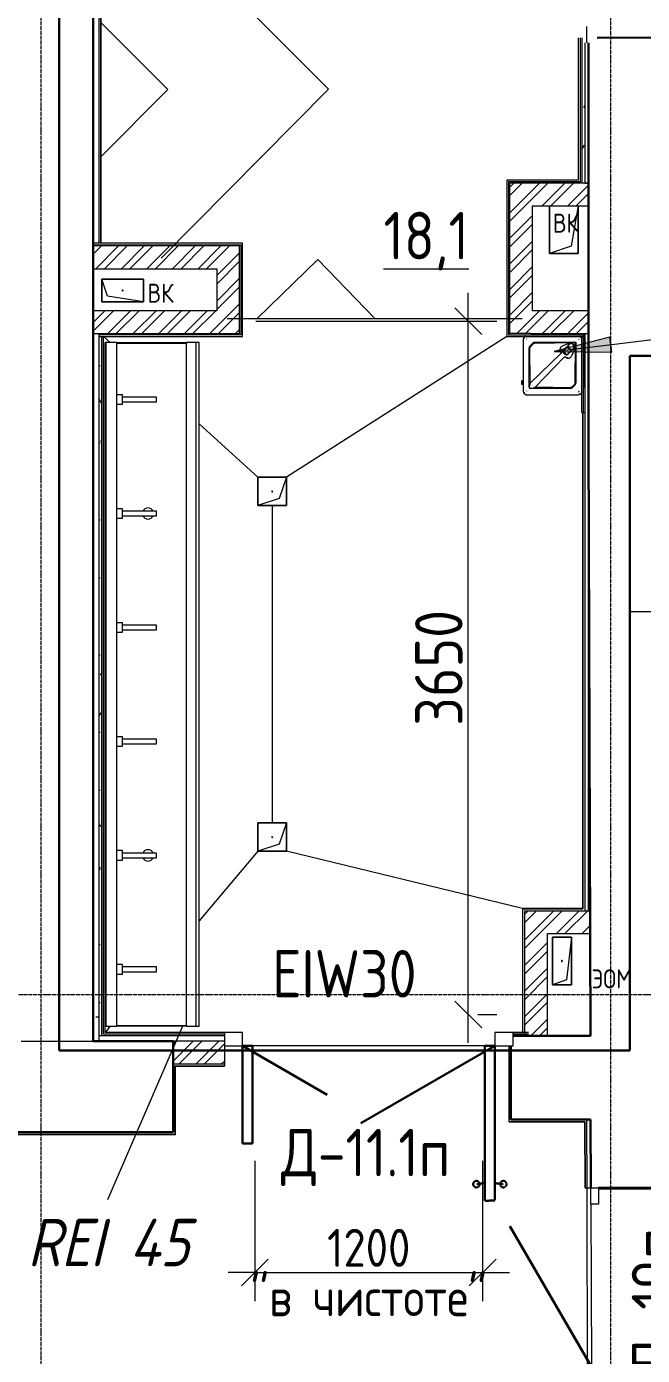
# Model space of a CAD drawing. Header units: millimetres. Extents: x -11345 to 411485, y -9810 to 73012.
# Drawn here: x 77826 to 81071, y 11044 to 18041 of the extents above; entities that cross this region are included whole.
import ezdxf

# ---------------------------------------------------------------- set-up
doc = ezdxf.new("R2010")
doc.units = ezdxf.units.MM
doc.linetypes.add('ADSK_Линия сетки', pattern=[25, 20, -2.5, 0, -2.5])
doc.linetypes.add('ADSK_Штриховая_ш3 п1_5', pattern=[4.5, 3, -1.5])
for name, color, linetype, lineweight in [('Аннотация', 7, 'Continuous', 18), ('Двери', 7, 'Continuous', 9), ('Марки дверей', 7, 'Continuous', 20), ('Марки помещений', 7, 'Continuous', 20), ('Обобщенные модели', 7, 'Continuous', 18), ('Оси', 253, 'Continuous', 9), ('Перекрытие', 7, 'Continuous', 9), ('Размеры', 7, 'Continuous', 5), ('Сантехника', 7, 'Continuous', 18), ('Стены внутренние', 7, 'Continuous', 18), ('Стены несущие', 7, 'Continuous', 30), ('Стены отделка', 7, 'Continuous', 30), ('Стены штриховка', 7, 'Continuous', 9)]:
    doc.layers.add(name, color=color, linetype=linetype, lineweight=lineweight)
doc.layers.add('Линии', color=7, linetype='Continuous', lineweight=9, true_color=0x00a600)
doc.styles.add('GOST Common_2', font='GOST_Common.ttf', dxfattribs={"width": 0.9, "height": 250})
doc.styles.add('GOST Common_3', font='GOST_Common.ttf', dxfattribs={"width": 0.9, "height": 250})
doc.styles.add('GOST Common_5', font='GOST_Common.ttf', dxfattribs={"width": 0.9, "height": 100})
doc.styles.add('GOST Common_7', font='GOST_Common.ttf', dxfattribs={"width": 0.9, "height": 200})
doc.dimstyles.new('ADSK_Основной_2_5_мм', dxfattribs={"dimscale": 304.8, "dimtxt": 251.428749, "dimasz": 0.463911, "dimexe": 0.492126, "dimexo": 0.492126, "dimgap": 0.098425, "dimtad": 1, "dimrnd": 0.01, "dimdsep": 46, "dimtxsty": 'GOST Common_3', "dimblk1": 'OBLIQUE', "dimblk2": 'OBLIQUE', "dimsah": 1, "dimcen": 0.09, "dimdle": 0.492126, "dimazin": 2, "dimtfac": 1, "dimtdec": 4, "dimtix": 1, "dimtmove": 0, "dimatfit": 3, "dimfxl": 1, "dimtvp": 1, "dimtolj": 1, "dimtzin": 0, "dimlwd": 20, "dimlwe": 20, "dimarcsym": 2})
doc.dimstyles.new('ADSK_Основной_2_мм', dxfattribs={"dimscale": 304.8, "dimtxt": 201.142999, "dimasz": 0.463911, "dimexe": 0.492126, "dimexo": 0.492126, "dimgap": 0.098425, "dimtad": 1, "dimrnd": 0.01, "dimdsep": 46, "dimtxsty": 'GOST Common_7', "dimblk1": 'OBLIQUE', "dimblk2": 'OBLIQUE', "dimsah": 1, "dimcen": 0.09, "dimdle": 0.492126, "dimazin": 2, "dimtfac": 1, "dimtdec": 4, "dimtix": 1, "dimtmove": 0, "dimatfit": 3, "dimfxl": 1, "dimtvp": 1, "dimtolj": 1, "dimtzin": 0, "dimlwd": 20, "dimlwe": 20, "dimarcsym": 2})
pattern_1 = [(0, (32053.86, 0), (406.4, 101.6), [33.528, -271.272, 33.528, -271.272, -1625.6]), (0, (32053.86, 0), (406.4, 101.6), [-609.6, 33.528, -576.072, 33.528, -271.272, -711.2]), (0, (32053.86, 0), (406.4, 101.6), [-1524, 33.528, -169.672, 33.528, -474.472]), (120, (32206.26, 50.8), (-291.18818, 301.15272), [33.528, -271.272, 33.528, -271.272, -1625.6]), (120, (32206.26, 50.8), (-291.18818, 301.15272), [-609.6, 33.528, -576.072, 33.528, -271.272, -711.2]), (120, (32206.26, 50.8), (-291.18818, 301.15272), [-1524, 33.528, -169.672, 33.528, -474.472]), (240, (32257.06, 254), (-115.21182, -402.75272), [33.528, -271.272, 33.528, -271.272, -1625.6]), (240, (32257.06, 254), (-115.21182, -402.75272), [-609.6, 33.528, -576.072, 33.528, -271.272, -711.2]), (240, (32257.06, 254), (-115.21182, -402.75272), [-1524, 33.528, -169.672, 33.528, -474.472])]

# ---------------------------------------------------------------- blocks, each defined once
blk = doc.blocks.new('АС_Дверь_Однопольная_Алюминиевая - 1030х2200 алюм ост с мат_плёнкой Д19п-6540856-План 1-го этажа')
at = {"layer": 'Двери'}
for p, q in [((-390, -180), (-303, -180)), ((-390, -220), (-390, -180)), ((-303, -180), (-303, -220)), ((553, -180), (640, -180)), ((553, -220), (553, -180)), ((640, -180), (640, -220)), ((-303, -220), (-390, -220)), ((640, -220), (553, -220))]:
    blk.add_line(p, q, dxfattribs=at)
at = {"layer": 'Двери', "lineweight": 30}
blk.add_line((553, -220), (-188.3, -648), dxfattribs=at)
blk = doc.blocks.new('GM_Отверстие прямоугольное _в плите_ - Отверстие-1433290-План 1-го этажа')
at = {"layer": 'Обобщенные модели'}
for p, q in [((-60, -110), (-60, 110)), ((-60, 110), (60, 110)), ((60, 110), (-60, 110)), ((-60, 110), (-60, -110)), ((-60, -110), (-30, 80)), ((-30, 80), (60, 110)), ((60, 110), (60, -110)), ((60, -110), (60, 110)), ((60, -110), (-60, -110)), ((-60, -110), (60, -110))]:
    blk.add_line(p, q, dxfattribs=at)
for start, end in [(360, 180), (180, 360), (60, 165), (300, 360), (195, 270)]:
    blk.add_arc((0, 0), 2.5, start, end, dxfattribs=at)
blk = doc.blocks.new('grent_umyvalnik_6-sekcionnyy_podvesnoy_i_na_stoyke - На стойке-6550191-План 1-го этажа')
at = {"layer": 'Сантехника'}
for p, q in [((-1800, 0), (1800, 0)), ((1800, -5), (1800, 0)), ((-1800, 0), (-1800, -5)), ((-1800, -5), (1800, -5)), ((-1800, -5), (-1800, -59.7)), ((-1800, -59.7), (-1800, -61)), ((-1800, -61), (-1795, -61)), ((-1800, -71.9), (-1800, -61)), ((-1795, -61), (-1800, -61)), ((-1795, -61), (1795, -61)), ((-1795, -61), (-1795, -62.4)), ((-1795, -61), (-1795, -71.9)), ((-1525, -61), (-1525, -91)), ((-1475, -91), (-1475, -61)), ((-925, -61), (-925, -91)), ((-875, -91), (-875, -61)), ((-325, -61), (-325, -91)), ((-275, -91), (-275, -61)), ((275, -61), (275, -91)), ((325, -91), (325, -61)), ((875, -61), (875, -91)), ((925, -91), (925, -61)), ((1475, -61), (1475, -91)), ((1525, -91), (1525, -61)), ((1795, -61), (1800, -61)), ((1800, -61), (1795, -61)), ((1795, -62.4), (1795, -61)), ((1795, -71.9), (1795, -61)), ((1800, -59.7), (1800, -5)), ((1800, -61), (1800, -59.7)), ((1800, -61), (1800, -71.9)), ((-1800, -429), (-1800, -71.9)), ((-1800, -71.9), (-1795, -71.9)), ((-1795, -71.9), (-1795, -429)), ((-1525, -91), (-1475, -91)), ((-1512.5, -91), (-1512.5, -271)), ((-1487.5, -271), (-1487.5, -91)), ((-925, -91), (-875, -91)), ((-912.5, -91), (-912.5, -271)), ((-887.5, -271), (-887.5, -91)), ((-325, -91), (-275, -91)), ((-312.5, -91), (-312.5, -271)), ((-287.5, -271), (-287.5, -91)), ((275, -91), (325, -91)), ((287.5, -91), (287.5, -271)), ((312.5, -271), (312.5, -91)), ((875, -91), (925, -91)), ((887.5, -91), (887.5, -271)), ((912.5, -271), (912.5, -91)), ((1475, -91), (1525, -91)), ((1487.5, -91), (1487.5, -271)), ((1512.5, -271), (1512.5, -91)), ((1795, -429), (1795, -71.9)), ((1795, -71.9), (1800, -71.9)), ((1800, -71.9), (1800, -429)), ((-1512.5, -271), (-1487.5, -271)), ((-912.5, -271), (-887.5, -271)), ((-312.5, -271), (-287.5, -271)), ((287.5, -271), (312.5, -271)), ((887.5, -271), (912.5, -271)), ((1487.5, -271), (1512.5, -271)), ((-1800, -429), (-1800, -479)), ((-1795, -429), (-1800, -429)), ((-1800, -479), (1800, -479)), ((-1800, -479), (-1800, -496)), ((-1795, -429), (1795, -429)), ((1800, -429), (1795, -429)), ((1800, -479), (1800, -429)), ((1800, -496), (1800, -479)), ((-1800, -496), (1800, -496))]:
    blk.add_line(p, q, dxfattribs=at)
for centre, start, end in [((-900, -226), 114.81717, 180), ((-900, -226), 0, 65.18283), ((900, -226), 114.81717, 180), ((900, -226), 0, 65.18283), ((-900, -226), 180, 245.18283), ((-900, -226), 294.81717, 360), ((900, -226), 180, 245.18283), ((900, -226), 294.81717, 360)]:
    blk.add_arc(centre, 30, start, end, dxfattribs=at)
blk = doc.blocks.new('GM_Отверстие прямоугольное _в плите_ - Отверстие-V49-План 1-го этажа')
at = {"layer": 'Обобщенные модели'}
for p, q in [((-75, -125), (-75, 125)), ((-75, 125), (75, 125)), ((75, 125), (-75, 125)), ((-75, 125), (-75, -125)), ((-75, -125), (-37.5, 87.5)), ((-37.5, 87.5), (75, 125)), ((75, 125), (75, -125)), ((75, -125), (75, 125))]:
    blk.add_line(p, q, dxfattribs=at)
for start, end in [(360, 180), (180, 360), (60, 165), (300, 360), (195, 270)]:
    blk.add_arc((0, 0), 2.5, start, end, dxfattribs=at)
blk = doc.blocks.new('GM_Отверстие прямоугольное _в плите_ - Отверстие-3906246-План 1-го этажа')
at = {"layer": 'Обобщенные модели'}
for p, q in [((-50, -125), (-50, 125)), ((-50, 125), (50, 125)), ((50, 125), (-50, 125)), ((-50, 125), (-50, -125)), ((-50, -125), (-25, 100)), ((-25, 100), (50, 125)), ((50, 125), (50, -125)), ((50, -125), (50, 125)), ((50, -125), (-50, -125)), ((-50, -125), (50, -125))]:
    blk.add_line(p, q, dxfattribs=at)
for start, end in [(360, 180), (180, 360), (60, 165), (300, 360), (195, 270)]:
    blk.add_arc((0, 0), 2.5, start, end, dxfattribs=at)
blk = doc.blocks.new('GM_Отверстие прямоугольное _в плите_ - Отверстие-1400855-План 1-го этажа')
at = {"layer": 'Обобщенные модели'}
for p, q in [((-75, -75), (-75, 75)), ((-75, 75), (75, 75)), ((75, 75), (-75, 75)), ((-75, 75), (-75, -75)), ((-37.5, 37.5), (75, 75)), ((75, 75), (75, -75)), ((75, -75), (75, 75)), ((-75, -75), (-37.5, 37.5)), ((75, -75), (-75, -75)), ((-75, -75), (75, -75))]:
    blk.add_line(p, q, dxfattribs=at)
for start, end in [(360, 180), (180, 360), (60, 165), (300, 360), (195, 270)]:
    blk.add_arc((0, 0), 2.5, start, end, dxfattribs=at)
blk = doc.blocks.new('Дверь-Alumark_двупольная с глухим окном_S70 - 1520х2200 _алюм_ост_ Д14п EI30-6427259-План 1-го этажа')
at = {"layer": 'Двери', "lineweight": 30}
for p, q in [((-540, 75), (165.8, 482.5)), ((790, 75), (344, 332.5))]:
    blk.add_line(p, q, dxfattribs=at)
at = {"layer": 'Двери'}
for p, q in [((-635, 75), (-635, 5)), ((-540, 75), (-635, 75)), ((-540, 5), (-540, 75)), ((790, 75), (790, 5)), ((885, 75), (790, 75)), ((885, 5), (885, 75)), ((-635, 5), (-540, 5)), ((790, 5), (885, 5))]:
    blk.add_line(p, q, dxfattribs=at)
blk = doc.blocks.new('Reece_Tap_Wolfen_Drinking-Fountain - 10 L_Stainless Steel-7189108-План 1-го этажа')
at = {"layer": 'Сантехника'}
for p, q in [((48393.7, 16471.2), (48393.7, 16203.2)), ((48412, 16474.4), (48412, 16476.1)), ((48412.1, 16476.9), (48413.3, 16476.9)), ((48428.6, 16438.5), (48444.8, 16454.7)), ((48432, 16435.3), (48448, 16451.7)), ((48454.7, 16458.8), (48670.1, 16458.8)), ((48454.8, 16454.7), (48668.3, 16456.9)), ((48631.9, 16452.8), (48598.5, 16437.8)), ((48624, 16434.6), (48633, 16443.5)), ((48629.4, 16431.1), (48632.9, 16446.9)), ((48634, 16448.1), (48630.5, 16432.3)), ((48634.2, 16448.5), (48633.1, 16447.4)), ((48650.2, 16453), (48634.6, 16448.8)), ((48663.1, 16441.3), (48651.1, 16452.7)), ((48668.3, 16456.9), (48666.4, 16243.4)), ((48668.3, 16456.9), (48670.1, 16458.8)), ((48670.1, 16458.8), (48670.1, 16243.4)), ((48685.9, 16473.9), (48685.9, 16471.8)), ((48700.3, 16487.2), (48688.4, 16487.2)), ((48694.1, 16487.2), (48700.3, 16487.2)), ((48424.5, 16223.8), (48424.5, 16428.6)), ((48431, 16242.7), (48429.3, 16428.6)), ((48592.2, 16399.1), (48431, 16242.7)), ((48456, 16221.7), (48610.3, 16381)), ((48604.8, 16416.5), (48601.9, 16413.6)), ((48602, 16413.7), (48605.1, 16416.3)), ((48614.4, 16425.1), (48622.5, 16433.1)), ((48623.9, 16391.6), (48626.9, 16394.6)), ((48626.7, 16394.8), (48624, 16391.7)), ((48626.8, 16378), (48626.8, 16380)), ((48641.7, 16418.8), (48629.7, 16430.2)), ((48630.8, 16431.4), (48642.8, 16419.9)), ((48633.2, 16401.5), (48638.7, 16406.9)), ((48634.8, 16402.8), (48642.7, 16410.1)), ((48638.5, 16406.5), (48635, 16403)), ((48643.7, 16411.9), (48635.6, 16403.9)), ((48658.2, 16422.7), (48642.6, 16418.5)), ((48650, 16417.4), (48642.9, 16410.4)), ((48649.1, 16416.8), (48643.5, 16411.2)), ((48643.5, 16411.2), (48649.1, 16416.8)), ((48643.7, 16419.7), (48659.3, 16423.9)), ((48653.3, 16421.4), (48645.2, 16413.4)), ((48649.1, 16387.1), (48664.1, 16420.5)), ((48650.2, 16417.7), (48658.2, 16426.3)), ((48658.6, 16423), (48659.7, 16424.1)), ((48659.9, 16424.6), (48663.4, 16440.4)), ((48431, 16242.7), (48426.1, 16230.5)), ((48663.4, 16236.2), (48649.4, 16222.6)), ((48666, 16233.5), (48652.1, 16219.6)), ((48412, 16201.2), (48412, 16202.8)), ((48414.7, 16182.2), (48682.7, 16182.2)), ((48425.7, 16224.9), (48424.3, 16223.5)), ((48424.5, 16223.7), (48425.7, 16224.9)), ((48425.7, 16227.4), (48425.7, 16223.8)), ((48642.2, 16215.5), (48432.7, 16215.5)), ((48432.8, 16216.7), (48440.7, 16216.7)), ((48443.8, 16217.1), (48456, 16221.7)), ((48642.4, 16219.8), (48456, 16221.7)), ((48682.7, 16182.2), (48682.9, 16182.2)), ((48682.9, 16200.2), (48684.8, 16200.2)), ((48683.6, 16197.4), (48684.8, 16197.4)), ((48685.9, 16198.8), (48685.9, 16197.4)), ((48688.4, 16187.2), (48700.3, 16187.2)), ((48692.2, 16187.2), (48694.1, 16187.2)), ((48694.4, 16187.2), (48700.3, 16187.2))]:
    blk.add_line(p, q, dxfattribs=at)
at = {"layer": 'Сантехника', "lineweight": 9}
for p, q in [((48386.8, 16255.8), (48386.2, 16256.4)), ((48386.2, 16236.9), (48386.8, 16237.5)), ((48387.4, 16256.4), (48386.8, 16255.8)), ((48386.8, 16237.5), (48387.4, 16236.9)), ((48388, 16255.8), (48387.4, 16256.4)), ((48387.4, 16236.9), (48388, 16237.5)), ((48388.6, 16256.4), (48388, 16255.8)), ((48388, 16237.5), (48388.6, 16236.9)), ((48389.2, 16255.8), (48388.6, 16256.4)), ((48388.6, 16236.9), (48389.2, 16237.5)), ((48389.8, 16256.4), (48389.2, 16255.8)), ((48389.2, 16237.5), (48389.8, 16236.9)), ((48390.4, 16255.8), (48389.8, 16256.4)), ((48389.8, 16236.9), (48390.4, 16237.5)), ((48391, 16256.4), (48390.4, 16255.8)), ((48390.4, 16237.5), (48391, 16236.9)), ((48391.6, 16255.8), (48391, 16256.4)), ((48391, 16236.9), (48391.6, 16237.5)), ((48392.2, 16256.4), (48391.6, 16255.8)), ((48391.6, 16237.5), (48392.2, 16236.9)), ((48392.8, 16255.8), (48392.2, 16256.4)), ((48392.2, 16236.9), (48392.8, 16237.5)), ((48393.4, 16256.4), (48392.8, 16255.8)), ((48392.8, 16237.5), (48393.4, 16236.9)), ((48394, 16255.8), (48393.4, 16256.4)), ((48393.4, 16236.9), (48394, 16237.5))]:
    blk.add_line(p, q, dxfattribs=at)
at = {"layer": 'Сантехника', "flags": 128}
for points in [[(48405, 16489.8), (48404.3, 16489.4), (48403.6, 16489), (48402.9, 16488.5), (48402.2, 16488), (48401.5, 16487.5), (48400.9, 16487), (48400.2, 16486.4), (48399.6, 16485.8), (48399.1, 16485.2), (48398.5, 16484.6), (48398, 16483.9), (48397.5, 16483.2), (48397, 16482.5), (48396.6, 16481.8), (48396.2, 16481.1), (48395.8, 16480.3), (48395.5, 16479.6), (48395.1, 16478.8), (48394.8, 16478), (48394.6, 16477.2), (48394.4, 16476.4), (48394.2, 16475.6), (48394, 16474.7), (48393.9, 16473.9), (48393.8, 16473.1), (48393.7, 16472.2), (48393.7, 16471.4), (48393.7, 16471.2)], [(48601.8, 16411.1), (48601.6, 16411.7), (48601.5, 16412.3), (48601.5, 16412.8), (48601.7, 16413.3), (48602, 16413.7)], [(48621.4, 16391.5), (48615.5, 16395.2), (48610.1, 16399.8), (48605.5, 16405.2), (48601.8, 16411.1)], [(48624, 16391.7), (48623.6, 16391.4), (48623.2, 16391.2), (48622.6, 16391.2), (48622, 16391.3), (48621.4, 16391.5)], [(48393.7, 16203.2), (48393.7, 16202.3), (48393.8, 16201.5), (48393.9, 16200.7), (48394, 16199.8), (48394.1, 16199), (48394.3, 16198.2), (48394.5, 16197.4), (48394.8, 16196.6), (48395.1, 16195.8), (48395.4, 16195), (48395.7, 16194.2), (48396.1, 16193.5), (48396.5, 16192.7), (48396.9, 16192), (48397.4, 16191.3), (48397.9, 16190.6), (48398.4, 16190), (48398.9, 16189.3), (48399.5, 16188.7), (48400.1, 16188.1), (48400.7, 16187.5), (48401.3, 16187), (48402, 16186.5), (48402.7, 16186), (48403.4, 16185.5), (48404.1, 16185.1), (48404.8, 16184.7), (48405.6, 16184.3), (48406.3, 16183.9), (48407.1, 16183.6), (48407.9, 16183.3), (48408.7, 16183.1), (48409.5, 16182.8), (48410.3, 16182.6), (48411.1, 16182.5), (48412, 16182.4), (48412.8, 16182.3), (48413.6, 16182.2), (48414.5, 16182.2), (48414.7, 16182.2)], [(48426.1, 16230.5), (48426, 16230.2), (48425.9, 16229.7), (48425.8, 16229.2), (48425.8, 16228.6), (48425.7, 16228), (48425.7, 16227.4)], [(48434.8, 16182.5), (48434.8, 16182.4), (48434.8, 16182.4), (48434.8, 16182.3), (48434.8, 16182.3), (48434.8, 16182.3), (48434.8, 16182.3), (48434.8, 16182.3), (48434.8, 16182.3), (48434.8, 16182.3), (48434.8, 16182.3), (48434.8, 16182.2), (48434.8, 16182.2), (48434.8, 16182.2), (48434.8, 16182.2), (48434.8, 16182.2), (48434.8, 16182.2), (48434.8, 16182.2), (48434.8, 16182.2), (48434.8, 16182.2), (48434.8, 16182.2), (48434.8, 16182.2), (48434.8, 16182.2), (48434.8, 16182.2), (48434.8, 16182.2), (48434.8, 16182.2), (48434.8, 16182.2)], [(48440.7, 16216.7), (48441.3, 16216.8), (48441.9, 16216.8), (48442.5, 16216.9), (48443, 16216.9), (48443.4, 16217), (48443.8, 16217.1)], [(48662.7, 16182.5), (48662.7, 16182.4), (48662.8, 16182.4), (48662.8, 16182.3), (48662.8, 16182.3), (48662.8, 16182.3), (48662.8, 16182.3), (48662.8, 16182.3), (48662.8, 16182.3), (48662.8, 16182.3), (48662.8, 16182.3), (48662.8, 16182.2), (48662.8, 16182.2), (48662.8, 16182.2), (48662.8, 16182.2), (48662.8, 16182.2), (48662.8, 16182.2), (48662.8, 16182.2), (48662.8, 16182.2), (48662.8, 16182.2), (48662.8, 16182.2), (48662.8, 16182.2), (48662.8, 16182.2), (48662.8, 16182.2), (48662.8, 16182.2), (48662.8, 16182.2), (48662.8, 16182.2)]]:
    blk.add_lwpolyline(points, dxfattribs=at)
at = {"layer": 'Сантехника'}
for centre, major_axis, ratio, start_param, end_param in [((48415, 16471.2), (0, 21), 0.999921, 0.894453, 1.570796), ((48415, 16471.2), (0, 21), 0.999921, 0.465261, 0.754767), ((48454.7, 16444.8), (0, 14), 0.999921, 0, 0.785398), ((48646.9, 16436.3), (-11.2, 10.6), 0.953727, 5.526599, 7.824429), ((48634.9, 16447.8), (-0.727, 0.687), 0.953727, 5.755114, 6.802312), ((48646.9, 16436.3), (-11.2, 10.6), 0.953727, 1.541244, 4.682836), ((48646.9, 16436.3), (-11.2, 10.6), 0.953727, 4.682836, 5.468234), ((48650.5, 16452.1), (-0.727, 0.687), 0.953727, 4.707917, 5.755114), ((48682.8, 16471.2), (0, 1), 0.999921, 4.974188, 5.497787), ((48682.9, 16471.2), (0, 1), 0.999921, 4.712389, 5.497787), ((48682.9, 16471.2), (0, 21), 0.999921, 5.594616, 5.817924), ((48682.9, 16471.2), (0, 21), 0.999921, 4.886753, 5.57487), ((48688.4, 16474.2), (0, 13), 0.999921, 5.343263, 5.45887), ((48700.3, 16474.2), (0, 13), 0.999921, 6.073007, 6.283185), ((48438.5, 16428.6), (0, 14), 0.999921, 0.785398, 1.570796), ((48607, 16414.4), (-2.14, 2.1), 0.67568, 6.213661, 7.396522), ((48628.5, 16418), (-22.9, 22.5), 0.67568, 1.113337, 2.004151), ((48383.5, 16656), (-232.8, 229), 0.67568, 3.072068, 3.129541), ((48625.1, 16435.7), (3.54, 3.54), 0.008884, 3.883516, 4.407115), ((48624.7, 16396.7), (-2.14, 2.1), 0.67568, 2.004151, 3.187013), ((48866.5, 16173), (-232.8, 229), 0.67568, 6.271133, 6.328605), ((48630.3, 16430.9), (-0.727, 0.687), 0.953727, 0.519126, 1.566324), ((48631.4, 16432), (-0.727, 0.687), 0.953727, 0.519126, 1.566324), ((48637.5, 16405.6), (2.2, 2.2), 0.008884, 5.157606, 6.283185), ((48635.8, 16417.4), (0, 10), 0.999921, 3.665191, 3.926991), ((48642.3, 16419.5), (-0.727, 0.687), 0.953727, 1.566324, 2.613521), ((48643.4, 16420.6), (-0.727, 0.687), 0.953727, 1.566324, 2.613521), ((48646.3, 16414), (3.54, 3.54), 0.008884, 2.365079, 3.141593), ((48646.3, 16414), (3.54, 3.54), 0.008884, 3.150478, 3.674076), ((48646.3, 16414), (2.83, 2.83), 0.008884, 2.584601, 3.087061), ((48646.3, 16414.5), (3.54, 3.54), 0.008884, 3.883516, 4.407115), ((48646.3, 16414), (2.83, 2.83), 0.008884, 2.082141, 2.333371), ((48646.3, 16414), (3.54, 3.54), 0.008884, 0.008885, 1.841481), ((48646.3, 16414), (2.83, 2.83), 0.008884, 0.072302, 1.830911), ((48646.3, 16414), (3.54, 3.54), 0.008884, 5.768471, 6.283185), ((48642.9, 16424.5), (0, 10), 0.999921, 3.926991, 4.18879), ((48659, 16424.8), (-0.71, 0.671), 0.953727, 2.613521, 3.660719), ((48662.5, 16440.6), (-0.727, 0.687), 0.953727, 3.660719, 4.707917), ((48656.1, 16243.4), (0, 14), 0.999921, 3.926991, 4.712389), ((48415, 16203.2), (0, 21), 0.999921, 1.570796, 1.643311), ((48415, 16203.2), (0, 21), 0.999921, 1.814033, 1.977197), ((48415, 16203.2), (0, 21), 0.999921, 2.013466, 2.303803), ((48409.5, 16200.2), (0, 13), 0.999921, 2.094395, 2.291942), ((48415, 16203.2), (0, 21), 0.999921, 2.443548, 3.128732), ((48432.7, 16223.8), (0, 8.25), 0.999921, 1.570796, 3.141593), ((48432.8, 16223.8), (0, 7.05), 0.999921, 1.570796, 3.141593), ((48642.2, 16229.5), (0, 14), 0.999921, 3.141593, 3.926991), ((48682.9, 16203.2), (0, 21), 0.999921, 3.141593, 3.275266), ((48682.8, 16203.2), (0, 1), 0.999921, 4.18879, 4.45059), ((48682.9, 16203.2), (0, 21), 0.999921, 3.338101, 3.508117), ((48682.9, 16203.2), (0, 21), 0.999921, 3.523514, 3.983541), ((48682.9, 16203.2), (0, 21), 0.999921, 4.050377, 4.538025), ((48700.3, 16200.2), (0, 13), 0.999921, 3.141593, 3.351771)]:
    blk.add_ellipse(centre, major_axis=major_axis, ratio=ratio, start_param=start_param, end_param=end_param, dxfattribs=at)
at = {"layer": 'Сантехника', "lineweight": 9}
for centre, major_axis, start_param, end_param in [((48386.2, 16246.7), (0, 9.73), 5.519478, 7.853982), ((48386.2, 16246.7), (0, 7.5), 4.712389, 7.853982), ((48386.2, 16246.7), (0, 7.5), 1.570796, 4.712389), ((48386.2, 16246.7), (0, 9.73), 1.570796, 3.9053), ((48386.8, 16246.7), (0, 9.13), 5.572378, 7.853982), ((48386.8, 16246.7), (0, 9.13), 1.570796, 3.8524), ((48387.4, 16246.7), (0, 9.73), 5.519478, 7.853982), ((48387.4, 16246.7), (0, 9.73), 1.570796, 3.9053), ((48388, 16246.7), (0, 9.13), 5.572378, 7.853982), ((48388, 16246.7), (0, 9.13), 1.570796, 3.8524), ((48388.6, 16246.7), (0, 9.73), 5.519478, 7.853982), ((48388.6, 16246.7), (0, 9.73), 1.570796, 3.9053), ((48389.2, 16246.7), (0, 9.13), 5.572378, 7.853982), ((48389.2, 16246.7), (0, 9.13), 1.570796, 3.8524), ((48389.8, 16246.7), (0, 9.73), 5.519478, 7.853982), ((48389.8, 16246.7), (0, 9.73), 1.570796, 3.9053), ((48390.4, 16246.7), (0, 9.13), 5.572378, 7.853982), ((48390.4, 16246.7), (0, 9.13), 1.570796, 3.8524), ((48391, 16246.7), (0, 9.73), 5.519478, 7.853982), ((48391, 16246.7), (0, 9.73), 1.570796, 3.9053), ((48391.6, 16246.7), (0, 9.13), 5.572378, 7.853982), ((48391.6, 16246.7), (0, 9.13), 1.570796, 3.8524), ((48392.2, 16246.7), (0, 9.73), 5.519478, 7.853982), ((48392.2, 16246.7), (0, 9.73), 1.570796, 3.9053), ((48392.8, 16246.7), (0, 9.13), 5.572378, 7.853982), ((48392.8, 16246.7), (0, 9.13), 1.570796, 3.8524), ((48393.4, 16246.7), (0, 9.73), 5.519478, 7.853982), ((48393.4, 16246.7), (0, 9.73), 1.570796, 3.9053)]:
    blk.add_ellipse(centre, major_axis=major_axis, ratio=0.012565, start_param=start_param, end_param=end_param, dxfattribs=at)
at = {"layer": 'Сантехника'}
for points in [[(48448, 16451.7), (48448.6, 16452.3), (48449.9, 16453.4), (48452.3, 16454.4), (48454, 16454.6), (48454.8, 16454.7)], [(48654.4, 16451.4), (48652.8, 16452.4), (48649.2, 16454), (48643.3, 16455.1), (48637.4, 16454.7), (48633.7, 16453.6), (48631.9, 16452.8)], [(48429.3, 16428.6), (48429.3, 16429.4), (48429.5, 16431), (48430.4, 16433.4), (48431.4, 16434.7), (48432, 16435.3)], [(48598.5, 16437.8), (48597, 16437.1), (48594.3, 16435.5), (48590.9, 16432.1), (48588.3, 16428), (48586.9, 16423.4), (48586.5, 16418.6), (48587.4, 16413.9), (48589.3, 16409.4), (48591.2, 16406.9), (48592.3, 16405.8)], [(48617, 16381.1), (48618.2, 16380), (48620.7, 16378), (48625.1, 16376.1), (48629.9, 16375.2), (48634.7, 16375.5), (48639.3, 16377), (48643.4, 16379.5), (48646.8, 16382.9), (48648.4, 16385.6), (48649.1, 16387.1)], [(48635, 16403), (48635, 16403), (48634.9, 16402.9), (48634.8, 16402.8)], [(48666.4, 16243.4), (48666.4, 16242.5), (48666.2, 16240.7), (48665.1, 16238.2), (48664, 16236.9), (48663.4, 16236.2)], [(48649.4, 16222.6), (48648.7, 16222), (48647.4, 16221), (48645, 16220), (48643.3, 16219.8), (48642.4, 16219.8)]]:
    blk.add_open_spline(points, degree=3, dxfattribs=at)
for points, knots in [([(48664.1, 16420.5), (48664.9, 16422.3), (48666, 16426.1), (48666.5, 16434), (48663.6, 16443.4), (48658.1, 16449.1), (48654.9, 16451.1)], [-1, -1, -1, -1, -0.9, -0.8, -0.6, -0.4095831, -0.4095831, -0.4095831, -0.4095831]), ([(48592.3, 16405.8), (48592.9, 16405.2), (48593.5, 16404.1), (48593.7, 16402.4), (48593.5, 16400.8), (48592.8, 16399.7), (48592.2, 16399.1)], [-1, -1, -1, -1, -0.666667, -0.5, -0.333333, 0, 0, 0, 0]), ([(48610.3, 16381), (48610.9, 16381.7), (48612, 16382.3), (48613.6, 16382.5), (48615.3, 16382.3), (48616.4, 16381.7), (48617, 16381.1)], [-1, -1, -1, -1, -0.666667, -0.5, -0.333333, 0, 0, 0, 0])]:
    blk.add_open_spline(points, degree=3, knots=knots, dxfattribs=at)
blk = doc.blocks.new('_Oblique')
at = {"color": 0, "linetype": 'ByBlock', "lineweight": -2}
blk.add_line((-0.5, -0.5), (0.5, 0.5), dxfattribs=at)
blk = doc.blocks.new('DIMBLOCK96-План 1-го этажа')
at = {"layer": 'Defpoints', "color": 0, "transparency": 16777216}
for p in [(79028.9, 12218.5), (80228.9, 12218.5), (80228.9, 11480.9)]:
    blk.add_point(p, dxfattribs=at)
at = {"layer": 'Размеры', "color": 0, "transparency": 16777216}
for p, q in [((79028.9, 12068.5), (79028.9, 11330.9)), ((80228.9, 12068.5), (80228.9, 11330.9)), ((79028.9, 11480.9), (78887.5, 11480.9)), ((79028.9, 11480.9), (80228.9, 11480.9)), ((80228.9, 11480.9), (80370.3, 11480.9))]:
    blk.add_line(p, q, dxfattribs=at)
at = {"layer": 'Размеры', "color": 0, "transparency": 16777216, "xscale": 141.4, "yscale": 141.4, "zscale": 141.4}
blk.add_blockref('_Oblique', (79028.9, 11480.9), dxfattribs=at)
at = {"layer": 'Размеры', "color": 0, "transparency": 16777216, "xscale": 141.4, "yscale": 141.4, "zscale": 141.4, "rotation": 180}
blk.add_blockref('_Oblique', (80228.9, 11480.9), dxfattribs=at)
at = {"layer": 'Размеры', "color": 0, "lineweight": 20, "transparency": 16777216, "char_height": 200, "width": 1595.507, "attachment_point": 5, "style": 'GOST Common_7'}
for s, insert in [('\\A1;1200', (79628.9, 11610.9)), ('\\A1;"в чистоте"', (79628.9, 11350.9))]:
    blk.add_mtext(s, dxfattribs=dict(at, insert=insert))
blk = doc.blocks.new('DIMBLOCK111-План 1-го этажа')
at = {"layer": 'Defpoints', "color": 0, "transparency": 16777216}
for p in [(78883.9, 16489.7), (80153.1, 16489.7), (80053.1, 12839.7)]:
    blk.add_point(p, dxfattribs=at)
at = {"layer": 'Размеры', "color": 0, "transparency": 16777216}
for p, q in [((80153.1, 12689.7), (80153.1, 16639.7)), ((79033.9, 16489.7), (80303.1, 16489.7)), ((80203.1, 12839.7), (80303.1, 12839.7))]:
    blk.add_line(p, q, dxfattribs=at)
at = {"layer": 'Размеры', "color": 0, "transparency": 16777216, "xscale": 141.4, "yscale": 141.4, "zscale": 141.4}
for p, rotation in [((80153.1, 16489.7), 90), ((80153.1, 12839.7), 270)]:
    blk.add_blockref('_Oblique', p, dxfattribs=dict(at, rotation=rotation))
at = {"layer": 'Размеры', "color": 0, "lineweight": 20, "transparency": 16777216, "insert": (79998.1, 14664.7), "char_height": 250, "width": 756.843, "attachment_point": 5, "rotation": 90, "style": 'GOST Common_3'}
blk.add_mtext('\\A1;3650', dxfattribs=at)
blk = doc.blocks.new('оси')
at = {"layer": 'Оси', "linetype": 'ADSK_Линия сетки'}
for p, q in [((52350, -6855.047), (52350, 46377.998)), ((55350, -6855.047), (55350, 46377.998)), ((-5146.135, 15100), (62505.288, 15100))]:
    blk.add_line(p, q, dxfattribs=at)

msp = doc.modelspace()

# ---------------------------------------------------------------- hatches: boundary and pattern name
at = {"layer": 'Аннотация', "lineweight": 9}
msp.add_hatch(color=256, dxfattribs=at).paths.add_polyline_path([(80606.25533, 16330.03272), (80908.83037, 16327.15885), (80899.26419, 16405.56896)])
at = {"layer": 'Стены внутренние', "lineweight": 9}
h = msp.add_hatch(dxfattribs=at)
h.set_pattern_fill('FP_12', color=256, style=0, pattern_type=2)
h.set_pattern_definition(pattern_1)
h.paths.add_polyline_path([(80751.93237, 17136.92145), (80766.93237, 17136.92145), (80766.93237, 17981.33721), (80751.93237, 17981.33721), (80751.93237, 17171.24689)])
h.paths.add_polyline_path([(80751.93237, 19181.33721), (80766.93237, 19181.70895), (80766.93237, 19554.15045), (80751.93237, 19554.15045), (80751.93237, 19181.70895)])
h = msp.add_hatch(dxfattribs=at)
h.set_pattern_fill('FP_12', color=256, style=0, pattern_type=2)
h.set_pattern_definition(pattern_1)
h.paths.add_polyline_path([(78222.05273, 12839.67144), (78222.05273, 16489.92145), (78207.05273, 16489.92145), (78207.05273, 12839.67144)])
at = {"layer": 'Стены штриховка'}
h = msp.add_hatch(dxfattribs=at)
h.set_pattern_fill('ANSI32', color=256, scale=10)
h.paths.add_polyline_path([(80786.93237, 17216.92145), (80766.93237, 17216.92145), (80371.93237, 17216.92145), (80371.93237, 16995.78821), (80473.0656, 17096.92145), (80786.93237, 17096.92145)])
h.paths.add_polyline_path([(80491.93237, 17096.92145), (80473.0656, 17096.92145), (80371.93237, 16995.78821), (80371.93237, 16424.67145), (80482.93237, 16424.67145), (80786.93237, 16424.67145), (80786.93237, 16544.67145), (80491.93237, 16544.67145)])
h = msp.add_hatch(dxfattribs=at)
h.set_pattern_fill('ANSI32', color=256, scale=10)
h.paths.add_polyline_path([(78948.86393, 16886.17145), (78177.05273, 16886.17145), (78177.05273, 16766.17145), (78828.86393, 16766.17145), (78828.86393, 16544.67145), (78177.05273, 16544.67145), (78177.05273, 16424.67145), (78948.86393, 16424.67145)])
h.paths.add_polyline_path([(80654.43237, 16971.92145, -1), (80659.43237, 16971.92145, -1)])
h.paths.add_polyline_path([(80655.68237, 16974.08652, -0.493145426), (80659.34718, 16972.5685, -0.6681786379), (80655.68237, 16969.75639, -0.5773502692)], flags=17)
h = msp.add_hatch(dxfattribs=at)
h.set_pattern_fill('ANSI32', color=256, scale=10)
h.paths.add_polyline_path([(80450.3948, 13385.9484), (80450.3948, 12726.92145), (80570.3948, 12726.92145), (80570.3948, 13265.9484), (80794.8442, 13265.9484), (80794.47868, 13385.9484)])
h = msp.add_hatch(dxfattribs=at)
h.set_pattern_fill('ANSI32', color=256, scale=10)
h.paths.add_polyline_path([(78868.86393, 12699.67144), (78598.86393, 12699.67144), (78598.86393, 12579.67144), (78868.86393, 12579.67144)])

# ---------------------------------------------------------------- linework, layer by layer
at = {"layer": 'Аннотация', "lineweight": 9}
for p, q in [((80606.25533, 16330.03272), (89270.80424, 17387.12414)), ((80899.26419, 16405.56896), (80606.25533, 16330.03272)), ((80908.83037, 16327.15885), (80899.26419, 16405.56896)), ((80606.25533, 16330.03272), (80908.83037, 16327.15885))]:
    msp.add_line(p, q, dxfattribs=at)
at = {"layer": 'Аннотация', "color": 1, "lineweight": 9, "true_color": 0xff0000}
for p, q in [((81010.54676, 14961.33217), (81420.20968, 14961.33217)), ((78649.12696, 12782.35231), (78253.37879, 11864.16717))]:
    msp.add_line(p, q, dxfattribs=at)
at = {"layer": 'Линии', "color": 1, "lineweight": 30, "true_color": 0xff0000}
for p, q in [((77998.86393, 12650.65647), (77998.86393, 20153.9247)), ((81004.05939, 12650.65647), (81004.05939, 16306.92145)), ((81004.05939, 16306.92145), (87104.05939, 16306.92145)), ((77998.86393, 12650.65647), (81004.05939, 12650.65647))]:
    msp.add_line(p, q, dxfattribs=at)
at = {"layer": 'Линии', "color": 7}
msp.add_line((79120.27811, 15518.73134), (79120.27811, 13848.73134), dxfattribs=at)
at = {"layer": 'Линии', "color": 7, "linetype": 'ADSK_Штриховая_ш3 п1_5', "lineweight": 30}
for p, q in [((80240.86393, 11858.94562), (80240.86393, 12674.67144)), ((80240.86393, 12674.67144), (80293.86393, 12674.67144)), ((80293.86393, 12674.67144), (80293.86393, 11859.67144)), ((80240.86393, 11951.37736), (80196.15938, 11946.22921)), ((80293.36241, 11951.37736), (80338.06696, 11946.22921)), ((80293.86393, 11859.67144), (80240.86393, 11858.94562))]:
    msp.add_line(p, q, dxfattribs=at)
msp.add_lwpolyline([(79016.86393, 12159.67144), (79016.86393, 12674.67144), (78963.86393, 12674.67144), (78963.86393, 12159.67144)], close=True, dxfattribs=at)
for centre in [(80196.15938, 11946.22921), (80338.06696, 11946.22921)]:
    msp.add_circle(centre, 17, dxfattribs=at)
at = {"layer": 'Перекрытие', "color": 7, "true_color": 0xffffff}
for p, q in [((79416.69017, 17711.91105), (78574.35194, 18554.24928)), ((78219.05273, 18061.02035), (78570.81641, 17709.25667)), ((78570.81641, 17709.25667), (78219.05273, 17357.493)), ((78535.29624, 16821.17145), (79416.69017, 17711.91105)), ((79360.41363, 16814.60159), (79041.36871, 16504.67145)), ((79661.48938, 16504.67145), (79360.41363, 16814.60159)), ((78883.86393, 16504.67145), (80436.93237, 16504.67145))]:
    msp.add_line(p, q, dxfattribs=at)
at = {"layer": 'Перекрытие'}
for p, q in [((80777.8754, 17954.98171), (80777.31995, 18041.01973)), ((78231.05273, 16409.67145), (78266.76727, 16377.17145)), ((80356.93237, 16409.67145), (79195.27811, 15668.73134)), ((80756.86393, 16408.87945), (80752.75796, 16406.72298)), ((78736.05273, 15950.12454), (79045.27811, 15668.73134)), ((79045.27811, 13698.73134), (78736.05273, 13332.35003)), ((80438.3948, 13397.9484), (79195.27811, 13698.73134)), ((78267.4827, 12777.17145), (78240.05273, 12744.67144)), ((80293.86393, 12674.67144), (78963.86393, 12674.67144)), ((80368.86393, 12274.92145), (80368.86393, 12674.67144)), ((80782.05846, 10897.51554), (80778.92109, 11927.51079)), ((81245.39919, 11918.97244), (80838.94728, 11918.97244)), ((80799.1859, 11840.57203), (80801.79327, 10984.576))]:
    msp.add_line(p, q, dxfattribs=at)
at = {"layer": 'Стены несущие'}
for p, q in [((78177.05273, 12699.67144), (78177.05273, 20153.9247)), ((81220.47903, 17982.68302), (80831.93237, 17981.4995)), ((80786.93237, 15863.39233), (80786.93237, 17954.98171)), ((80786.93237, 15863.39233), (80796.48608, 12726.92145)), ((78177.05273, 12699.67144), (78598.86393, 12699.67144)), ((78598.86393, 12219.67144), (78598.86393, 12699.67144)), ((80376.86393, 12674.67144), (80376.86393, 12286.92145)), ((80388.86393, 12726.92145), (80796.48608, 12726.92145)), ((80376.86393, 12286.92145), (80797.82632, 12286.92145)), ((80797.82632, 12286.92145), (80798.9209, 11927.57162)), ((77398.86393, 12219.67144), (78598.86393, 12219.67144)), ((80838.92072, 11927.69346), (81238.91886, 11928.91186))]:
    msp.add_line(p, q, dxfattribs=at)
at = {"layer": 'Стены отделка', "lineweight": 9}
for p, q in [((78207.05273, 20133.9247), (78207.05273, 16901.17145)), ((78219.05273, 16901.17145), (78219.05273, 20121.9247)), ((80731.93237, 17981.33721), (80731.93237, 17231.92145)), ((80731.93237, 17231.92145), (80356.93237, 17231.92145)), ((80356.93237, 17231.92145), (80356.93237, 16409.67145)), ((80786.93237, 17216.92145), (80371.93237, 17216.92145)), ((80371.93237, 16424.67145), (80371.93237, 17216.92145)), ((80491.93237, 16544.67145), (80491.93237, 17096.92145)), ((80491.93237, 17096.92145), (80786.93237, 17096.92145)), ((78177.05273, 16766.17145), (78828.86393, 16766.17145)), ((78828.86393, 16766.17145), (78828.86393, 16544.67145)), ((78828.86393, 16544.67145), (78177.05273, 16544.67145)), ((80786.93237, 16544.67145), (80491.93237, 16544.67145)), ((78207.05273, 16424.67145), (78207.05273, 12699.67144)), ((80356.93237, 16409.67145), (80751.93237, 16409.67145)), ((80482.93237, 16424.67145), (80371.93237, 16424.67145)), ((80751.93237, 16009.67145), (80751.93237, 16409.67145)), ((80764.7962, 16424.67145), (80786.93237, 16424.67145)), ((80766.93237, 16424.67145), (80766.93237, 13385.9484)), ((80751.93237, 16009.67145), (80766.93237, 16009.67145)), ((80754.86393, 16009.67145), (80754.86393, 13397.9484)), ((80786.93237, 13385.9484), (80786.93237, 15863.39233)), ((80754.86393, 13397.9484), (80438.3948, 13397.9484)), ((80438.3948, 13397.9484), (80438.3948, 12744.67144)), ((80450.3948, 13385.9484), (80794.5396, 13385.9484)), ((80450.3948, 12726.92145), (80450.3948, 13385.9484)), ((80570.3948, 12726.92145), (80570.3948, 13265.9484)), ((80570.3948, 13265.9484), (80794.8442, 13265.9484)), ((78207.05273, 12824.67144), (78192.05273, 12824.67144)), ((78868.86393, 12744.67144), (78240.05273, 12744.67144)), ((78868.86393, 12734.67144), (78868.86393, 12567.67144)), ((80470.3948, 12744.67144), (80388.86393, 12744.67144)), ((78598.86393, 12579.67144), (78868.86393, 12579.67144)), ((78610.86393, 12207.67144), (78610.86393, 12567.67144)), ((78610.86393, 12567.67144), (78868.86393, 12567.67144)), ((80368.86393, 12274.92145), (80765.89632, 12274.92145)), ((80765.89632, 12274.92145), (80766.95123, 11927.47424)), ((80797.85981, 12286.99618), (80777.8599, 12286.93546)), ((80777.8599, 12286.93546), (80777.89031, 12276.92145)), ((80798.95108, 11927.57171), (80797.85981, 12286.99618)), ((77398.86393, 12207.67144), (78610.86393, 12207.67144)), ((80766.95123, 11927.47424), (80798.9209, 11927.57162))]:
    msp.add_line(p, q, dxfattribs=at)
for points in [[(78207.05273, 16409.67145), (78963.86393, 16409.67145), (78963.86393, 16901.17145), (78177.05273, 16901.17145)], [(78177.05273, 16424.67145), (78948.86393, 16424.67145), (78948.86393, 16886.17145), (78177.05273, 16886.17145)]]:
    msp.add_lwpolyline(points, dxfattribs=at)
at = {"layer": 'Стены штриховка'}
for p, q in [((78217.05273, 16901.17145), (78217.05273, 20123.9247)), ((80742.93237, 17981.33721), (80742.93237, 17222.92145)), ((80751.93237, 17981.33721), (80751.93237, 17216.92145)), ((80766.93237, 17954.98171), (80766.93237, 17216.92145)), ((80742.93237, 17222.92145), (80365.93237, 17222.92145)), ((80365.93237, 17222.92145), (80365.93237, 16418.67145)), ((80766.93237, 17216.92145), (80786.93237, 17216.92145)), ((80766.93237, 17096.92145), (80786.93237, 17096.92145)), ((78222.05273, 12729.67144), (78222.05273, 16409.67145)), ((78231.05273, 12735.67144), (78231.05273, 16409.67145)), ((80365.93237, 16418.67145), (80760.93237, 16418.67145)), ((80482.93237, 16424.67145), (80764.7962, 16424.67145)), ((80760.93237, 16009.67145), (80760.93237, 16418.67145)), ((80766.93237, 16140.67145), (80766.93237, 16422.53529)), ((80756.86393, 16009.67145), (80756.86393, 13395.9484)), ((80440.3948, 13395.9484), (80756.86393, 13395.9484)), ((80440.3948, 12744.67144), (80440.3948, 13395.9484)), ((78240.05273, 12744.67144), (78240.05273, 12864.92145)), ((78868.86393, 12735.67144), (78231.05273, 12735.67144)), ((80470.3948, 12735.67144), (80388.86393, 12735.67144)), ((77797.05273, 12699.67144), (78177.05273, 12699.67144)), ((78207.05273, 12729.67144), (78868.86393, 12729.67144)), ((78868.86393, 12699.67144), (78598.86393, 12699.67144)), ((78608.86393, 12209.67144), (78608.86393, 12569.67144)), ((78608.86393, 12569.67144), (78868.86393, 12569.67144)), ((80368.86393, 12276.92145), (80767.89026, 12276.92145)), ((80767.89026, 12276.92145), (80768.95122, 11927.48033)), ((80778.95118, 11927.51079), (80777.89031, 12276.92145)), ((77398.86393, 12209.67144), (78608.86393, 12209.67144))]:
    msp.add_line(p, q, dxfattribs=at)
msp.add_lwpolyline([(78177.05273, 16892.17145), (78954.86393, 16892.17145), (78954.86393, 16418.67145), (78207.05273, 16418.67145)], dxfattribs=at)

# ---------------------------------------------------------------- block references
msp.add_blockref('оси', (25553.42928, -2155))
at = {"layer": 'Двери'}
for name, p, rotation in [('Дверь-Alumark_двупольная с глухим окном_S70 - 1520х2200 _алюм_ост_ Д14п EI30-6427259-План 1-го этажа', (79753.86393, 12749.67144), 180), ('АС_Дверь_Однопольная_Алюминиевая - 1030х2200 алюм ост с мат_плёнкой Д19п-6540856-План 1-го этажа', (81020.10782, 11538.24355), 270.1745227978509)]:
    msp.add_blockref(name, p, dxfattribs=dict(at, rotation=rotation))
at = {"layer": 'Обобщенные модели'}
for name, p, rotation in [('GM_Отверстие прямоугольное _в плите_ - Отверстие-V49-План 1-го этажа', (80656.93237, 16971.92145), 180), ('GM_Отверстие прямоугольное _в плите_ - Отверстие-1433290-План 1-го этажа', (78332.05273, 16650.92145), 89.99999999999955), ('GM_Отверстие прямоугольное _в плите_ - Отверстие-1400855-План 1-го этажа', (79120.27811, 15593.73134), 180), ('GM_Отверстие прямоугольное _в плите_ - Отверстие-1400855-План 1-го этажа', (79120.27811, 13773.73134), 180), ('GM_Отверстие прямоугольное _в плите_ - Отверстие-3906246-План 1-го этажа', (80646.34889, 13121.43899), 180)]:
    msp.add_blockref(name, p, dxfattribs=dict(at, rotation=rotation))
at = {"layer": 'Сантехника', "rotation": 89.99999999999945}
msp.add_blockref('grent_umyvalnik_6-sekcionnyy_podvesnoy_i_na_stoyke - На стойке-6550191-План 1-го этажа', (78240.05273, 14577.17145), dxfattribs=at)
at = {"layer": 'Сантехника'}
msp.add_blockref('Reece_Tap_Wolfen_Drinking-Fountain - 10 L_Stainless Steel-7189108-План 1-го этажа', (32048.93237, -80), dxfattribs=at)

# ---------------------------------------------------------------- texts
at = {"layer": 'Аннотация', "color": 251, "lineweight": 9, "true_color": 0x4b4b4b, "char_height": 100, "attachment_point": 1, "line_spacing_factor": 1.022766, "style": 'GOST Common_5'}
for s, insert, width in [('\\pxt3.6,7.2,10.8,14.4,18,21.6,25.2,28.8,32.4,36,39.6,43.2,46.8,50.4,54,57.6,61.2,64.8,68.4,72,75.6,79.2,82.8,86.4,90,93.6,97.2,100.8,104.4,108,111.6,115.2;{ВК}', (80598.76567, 17056.00607), 156.348), ('\\pxt3.6,7.2,10.8,14.4,18,21.6,25.2,28.8,32.4,36,39.6,43.2,46.8,50.4,54,57.6,61.2,64.8,68.4,72,75.6,79.2,82.8,86.4,90,93.6,97.2,100.8,104.4,108,111.6,115.2;{ВК}', (78463.02781, 16687.23275), 156.348), ('\\pxt3.6,7.2,10.8,14.4,18,21.6,25.2,28.8,32.4,36,39.6,43.2,46.8,50.4,54,57.6,61.2,64.8,68.4,72,75.6,79.2,82.8,86.4,90,93.6,97.2,100.8,104.4,108,111.6,115.2;{ЭОМ}', (80802.91822, 13077.15901), 240.885)]:
    msp.add_mtext(s, dxfattribs=dict(at, insert=insert, width=width))
at = {"layer": 'Аннотация', "color": 1, "lineweight": 9, "true_color": 0xff0000, "char_height": 250, "attachment_point": 1, "line_spacing_factor": 1.022766, "style": 'GOST Common_2'}
for s, insert, width in [('\\pxt1.44,2.88,4.32,5.76,7.2,8.64,10.08,11.52,12.96,14.4,15.84,17.28,18.72,20.16,21.6,23.04,24.48,25.92,27.36,28.8,30.24,31.68,33.12,34.56,36,37.44,38.88,40.32,41.76,43.2,44.64,46.08;{EIW30}', (79120.4769, 13178.96243), 811.737), ('\\pxt1.44,2.88,4.32,5.76,7.2,8.64,10.08,11.52,12.96,14.4,15.84,17.28,18.72,20.16,21.6,23.04,24.48,25.92,27.36,28.8,30.24,31.68,33.12,34.56,36,37.44,38.88,40.32,41.76,43.2,44.64,46.08;{\\fGOST Common|b0|i1|c204|p34;REI 45}', (77830.82879, 11763.7874), 853.551)]:
    msp.add_mtext(s, dxfattribs=dict(at, insert=insert, width=width))
at = {"layer": 'Марки дверей', "lineweight": 9, "insert": (79612.72678, 12086.8624), "char_height": 250, "width": 690.3, "attachment_point": 5, "line_spacing_factor": 1.022766, "style": 'GOST Common_2'}
msp.add_mtext('\\pxqc,t1.8,3.6,5.4,7.2,9,10.8,12.6,14.4,16.2,18,19.8,21.6,23.4,25.2,27,28.8,30.6,32.4,34.2,36,37.8,39.6,41.4,43.2,45,46.8,48.6,50.4,52.2,54,55.8,57.6;Д-11.1п', dxfattribs=at)
at = {"layer": 'Марки дверей', "lineweight": 9, "insert": (81165.3704, 11330.60588), "char_height": 250, "width": 803.7, "attachment_point": 5, "rotation": 90, "line_spacing_factor": 1.022766, "style": 'GOST Common_2'}
msp.add_mtext('\\pxqc,t1.8,3.6,5.4,7.2,9,10.8,12.6,14.4,16.2,18,19.8,21.6,23.4,25.2,27,28.8,30.6,32.4,34.2,36,37.8,39.6,41.4,43.2,45,46.8,48.6,50.4,52.2,54,55.8,57.6;{Д-19п}', dxfattribs=at)
at = {"layer": 'Марки помещений', "lineweight": 9, "insert": (79931.68996, 16911.09479), "char_height": 250, "width": 470.7, "attachment_point": 5, "line_spacing_factor": 1.022766, "style": 'GOST Common_2'}
msp.add_mtext('\\pxqc,t1.8,3.6,5.4,7.2,9,10.8,12.6,14.4,16.2,18,19.8,21.6,23.4,25.2,27,28.8,30.6,32.4,34.2,36,37.8,39.6,41.4,43.2,45,46.8,48.6,50.4,52.2,54,55.8,57.6;{\\L18,1}', dxfattribs=at)

# ---------------------------------------------------------------- dimensions: what is measured, and where the dimension line sits
at = {"layer": 'Размеры', "lineweight": 20}
dim = msp.add_linear_dim(base=(80153.10949, 16489.67145), p1=(80053.12459, 12839.67144), p2=(78883.86393, 16489.67145), angle=90, dimstyle='ADSK_Основной_2_5_мм', override={"dimpost": '<>', "dimfxl": 3832.710604, "dimlwd": 65535, "dimlwe": 65535}, dxfattribs=at)
dim.commit()
dim.dimension.update_dxf_attribs({"geometry": 'DIMBLOCK111-План 1-го этажа', "text_midpoint": (79998.10949, 14664.67145)})
dim = msp.add_linear_dim(base=(80228.86393, 11480.93368), p1=(79028.86549, 12218.49865), p2=(80228.86393, 12218.49865), text='<>\\X"в чистоте"', dimstyle='ADSK_Основной_2_мм', override={"dimpost": '<>', "dimfxl": 1208.962832, "dimlwd": 65535, "dimlwe": 65535}, dxfattribs=at)
dim.commit()
dim.dimension.update_dxf_attribs({"geometry": 'DIMBLOCK96-План 1-го этажа', "text_midpoint": (79628.86471, 11480.93368)})

doc.saveas('drawing.dxf')
